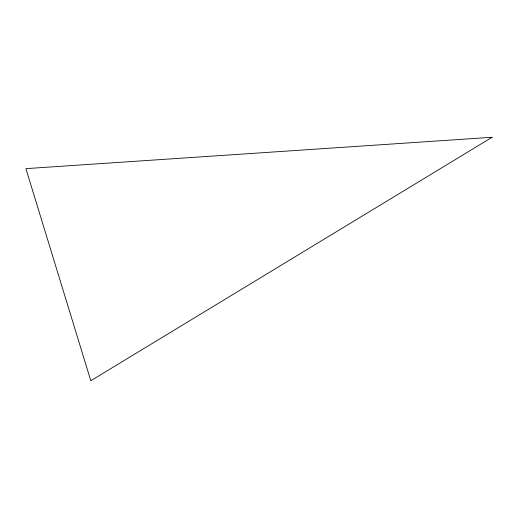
<?xml version="1.0" encoding="UTF-8"?>
<svg xmlns="http://www.w3.org/2000/svg" width="518" height="518" viewBox="0 0 518 518"><rect width="100%" height="100%" fill="white"/><g stroke="black" fill="none" stroke-linecap="round" stroke-linejoin="round"><path stroke-width="0.78" d="M492.1 137.27L90.805 380.73L25.9 168.635L492.1 137.27"/></g></svg>
